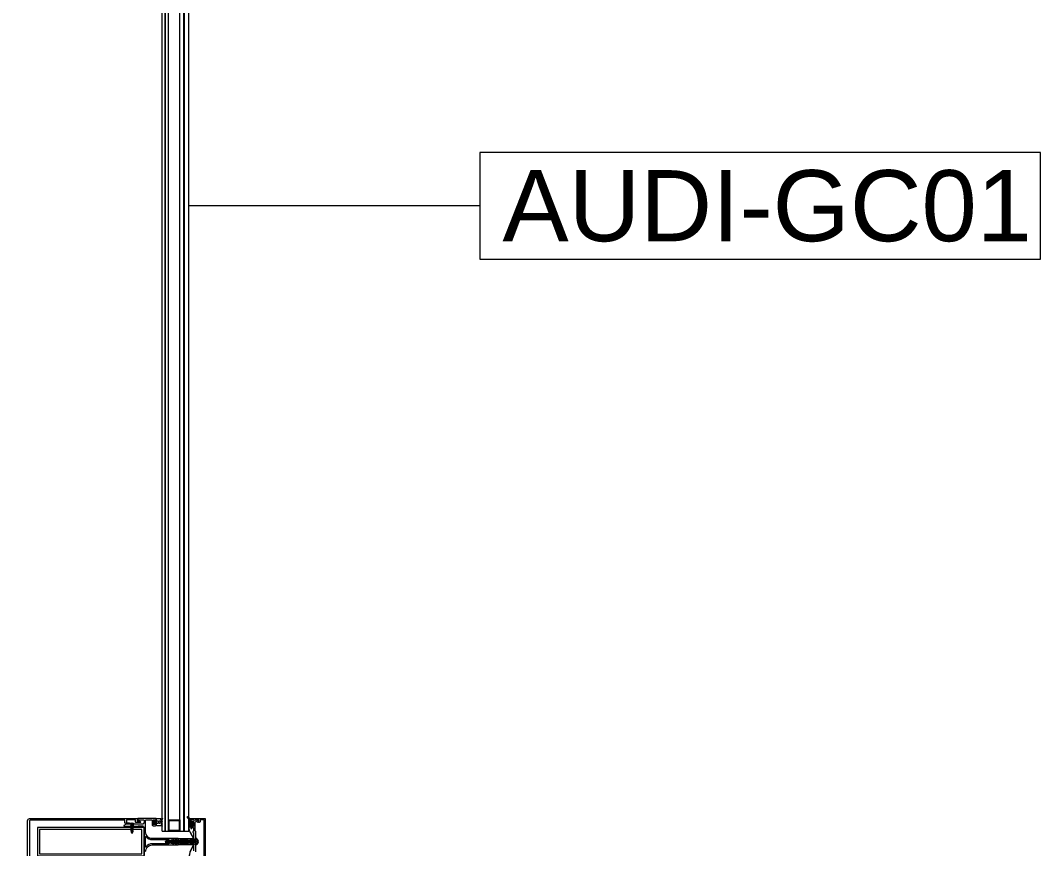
# Model space of a CAD drawing. Extents: x -1439 to 23780, y -1362 to 4476.
# Drawn here: x 16651.5 to 16795.1, y 1549 to 1665.5 of the extents above; entities that cross this region are included whole.
import ezdxf
from ezdxf.enums import TextEntityAlignment as Align

# ---------------------------------------------------------------- set-up
doc = ezdxf.new("R2010")
doc.units = 0
doc.header["$MEASUREMENT"] = 0
doc.linetypes.add('Audi$0$DOT2', pattern=[0.125, 0, -0.125])
doc.linetypes.add('Audi$0$HIDDEN', pattern=[0.375, 0.25, -0.125])
doc.layers.get('0').update_dxf_attribs({"color": 9, "lineweight": 9})
for name, color, linetype, lineweight in [('Audi$0$10', 8, 'Continuous', 9), ('Audi$0$15', 8, 'Continuous', 9), ('Audi$0$20', 8, 'Audi$0$DOT2', 9), ('Audi$0$22', 8, 'Continuous', 9), ('Audi$0$35', 8, 'Continuous', 9)]:
    doc.layers.add(name, color=color, linetype=linetype, lineweight=lineweight)
doc.styles.add('Audi$0$Arial', font='arial.ttf', dxfattribs={"height": 2.5})

# ---------------------------------------------------------------- blocks, each defined once
blk = doc.blocks.new('Audi$0$0_wallno')
blk.add_lwpolyline([(-7.84, 1.5), (7.942, 1.5), (7.942, -1.5), (-7.84, -1.5)], close=True)
blk.add_lwpolyline([(7.942, 0), (16.132, 0)])
at = {"style": 'Audi$0$Arial'}
blk.add_attdef('GENISLIK', text='', height=2, dxfattribs=at).set_placement((8.442, 0), align=Align.BOTTOM_LEFT)
blk.add_attdef('DUVARNO', text='', height=2, dxfattribs=at).set_placement((0, 0), align=Align.MIDDLE_CENTER)
blk.add_attdef('YUKSEKLIK', text='', height=2, dxfattribs=at).set_placement((8.442, -0.5), align=Align.TOP_LEFT)
blk = doc.blocks.new('Audi$0$KAPI KODLARI 2. KAT')
at = {"layer": 'Audi$0$22'}
ref = blk.add_blockref('Audi$0$0_wallno', (16755.86, 1639.47), dxfattribs=dict(at, xscale=-5, yscale=5, zscale=5))
ref.add_attrib('DUVARNO', 'AUDI-GC01', dxfattribs={"layer": '0', "height": 10, "style": 'Audi$0$Arial'}).set_placement((16756.59, 1639.47), align=Align.MIDDLE_CENTER)
blk = doc.blocks.new('Audi$0$vid u')
at = {"color": 252, "lineweight": -3, "ltscale": 0.5}
for p, q in [((-18169, 6489), (-18169.6, 6487)), ((-18169, 6489), (-18168.5, 6486.6)), ((-18171.1, 6484.2), (-18170.1, 6484.5)), ((-18167.9, 6482.9), (-18171.1, 6484.2)), ((-18166.9, 6483.2), (-18171.1, 6484.2)), ((-18171.1, 6481.6), (-18170.1, 6482)), ((-18167.9, 6480.3), (-18171.1, 6481.6)), ((-18166.9, 6480.7), (-18171.1, 6481.6)), ((-18171.1, 6479.1), (-18170.1, 6479.4)), ((-18167.9, 6477.8), (-18171.1, 6479.1)), ((-18166.9, 6478.1), (-18171.1, 6479.1)), ((-18171.1, 6476.5), (-18170.1, 6476.9)), ((-18167.9, 6475.2), (-18171.1, 6476.5)), ((-18166.9, 6475.6), (-18171.1, 6476.5)), ((-18170.6, 6486.7), (-18169.6, 6487)), ((-18167.2, 6486), (-18170.6, 6486.7)), ((-18168.2, 6485.6), (-18170.6, 6486.7)), ((-18169.9, 6486.4), (-18170.1, 6485.9)), ((-18170.1, 6484.5), (-18170.1, 6485.8)), ((-18170.1, 6484.5), (-18166.9, 6483.2)), ((-18170.1, 6484.5), (-18166.9, 6483.2)), ((-18170.1, 6482), (-18170.1, 6483.8)), ((-18170.1, 6482), (-18166.9, 6480.7)), ((-18170.1, 6482), (-18166.9, 6480.7)), ((-18170.1, 6479.4), (-18170.1, 6481.2)), ((-18170.1, 6479.4), (-18166.9, 6478.1)), ((-18170.1, 6479.4), (-18166.9, 6478.1)), ((-18170.1, 6476.9), (-18170.1, 6478.7)), ((-18170.1, 6476.9), (-18166.9, 6475.6)), ((-18170.1, 6476.9), (-18166.9, 6475.6)), ((-18170.1, 6474.3), (-18170.1, 6476.1)), ((-18169.6, 6487), (-18167.2, 6486)), ((-18167.2, 6486), (-18168.2, 6485.6)), ((-18168.2, 6485.6), (-18167.9, 6485)), ((-18167.9, 6483.6), (-18167.9, 6484.9)), ((-18166.9, 6483.2), (-18167.9, 6482.9)), ((-18167.9, 6481.1), (-18167.9, 6482.9)), ((-18166.9, 6480.7), (-18167.9, 6480.3)), ((-18167.9, 6478.5), (-18167.9, 6480.3)), ((-18166.9, 6478.1), (-18167.9, 6477.8)), ((-18167.9, 6476), (-18167.9, 6477.8)), ((-18166.9, 6475.6), (-18167.9, 6475.2)), ((-18167.9, 6473.4), (-18167.9, 6475.2)), ((-18171.1, 6473.9), (-18170.1, 6474.3)), ((-18167.9, 6472.7), (-18171.1, 6473.9)), ((-18166.9, 6473), (-18171.1, 6473.9)), ((-18171.1, 6471.5), (-18170.1, 6471.9)), ((-18167.9, 6470.2), (-18171.1, 6471.5)), ((-18166.9, 6470.6), (-18171.1, 6471.5)), ((-18171.1, 6469.2), (-18170.1, 6469.6)), ((-18167.9, 6467.9), (-18171.1, 6469.2)), ((-18166.9, 6468.3), (-18171.1, 6469.2)), ((-18171.1, 6467), (-18170.1, 6467.3)), ((-18167.9, 6465.7), (-18171.1, 6467)), ((-18166.9, 6466.1), (-18171.1, 6467)), ((-18171.1, 6464.7), (-18170.1, 6465.1)), ((-18167.9, 6463.4), (-18171.1, 6464.7)), ((-18166.9, 6463.8), (-18171.1, 6464.7)), ((-18171.1, 6462.4), (-18170.1, 6462.8)), ((-18167.9, 6461.1), (-18171.1, 6462.4)), ((-18166.9, 6461.5), (-18171.1, 6462.4)), ((-18171.1, 6460.1), (-18170.1, 6460.5)), ((-18170.1, 6474.3), (-18166.9, 6473)), ((-18170.1, 6474.3), (-18166.9, 6473)), ((-18170.1, 6471.9), (-18170.1, 6473.5)), ((-18170.1, 6471.9), (-18166.9, 6470.6)), ((-18170.1, 6471.9), (-18166.9, 6470.6)), ((-18170.1, 6469.6), (-18170.1, 6471.1)), ((-18170.1, 6469.6), (-18166.9, 6468.3)), ((-18170.1, 6469.6), (-18166.9, 6468.3)), ((-18170.1, 6467.3), (-18170.1, 6468.9)), ((-18170.1, 6467.3), (-18166.9, 6466.1)), ((-18170.1, 6467.3), (-18166.9, 6466.1)), ((-18170.1, 6465.1), (-18170.1, 6466.6)), ((-18170.1, 6465.1), (-18166.9, 6463.8)), ((-18170.1, 6465.1), (-18166.9, 6463.8)), ((-18170.1, 6462.8), (-18170.1, 6464.4)), ((-18170.1, 6462.8), (-18166.9, 6461.5)), ((-18170.1, 6462.8), (-18166.9, 6461.5)), ((-18170.1, 6460.5), (-18170.1, 6462)), ((-18170.1, 6460.5), (-18166.9, 6459.2)), ((-18170.1, 6460.5), (-18166.9, 6459.2)), ((-18166.9, 6473), (-18167.9, 6472.7)), ((-18167.9, 6471), (-18167.9, 6472.7)), ((-18166.9, 6470.6), (-18167.9, 6470.2)), ((-18167.9, 6468.7), (-18167.9, 6470.2)), ((-18166.9, 6468.3), (-18167.9, 6467.9)), ((-18167.9, 6466.5), (-18167.9, 6467.9)), ((-18166.9, 6466.1), (-18167.9, 6465.7)), ((-18167.9, 6464.2), (-18167.9, 6465.7)), ((-18166.9, 6463.8), (-18167.9, 6463.4)), ((-18167.9, 6461.9), (-18167.9, 6463.4)), ((-18166.9, 6461.5), (-18167.9, 6461.1)), ((-18167.9, 6459.6), (-18167.9, 6461.1)), ((-18164.9, 6445.9), (-18173.1, 6445.9)), ((-18173.1, 6444.2), (-18173.1, 6445.9)), ((-18167.9, 6458.8), (-18171.1, 6460.1)), ((-18166.9, 6459.2), (-18171.1, 6460.1)), ((-18171.1, 6457.8), (-18170.1, 6458.2)), ((-18167.9, 6456.5), (-18171.1, 6457.8)), ((-18166.9, 6456.9), (-18171.1, 6457.8)), ((-18171.1, 6455.5), (-18170.1, 6455.9)), ((-18167.9, 6454.2), (-18171.1, 6455.5)), ((-18166.9, 6454.6), (-18171.1, 6455.5)), ((-18171.1, 6453.2), (-18170.1, 6453.6)), ((-18166.9, 6452.3), (-18171.1, 6453.2)), ((-18167.9, 6451.9), (-18171.1, 6453.2)), ((-18170.1, 6451.3), (-18171.1, 6450.9)), ((-18167.9, 6449.6), (-18171.1, 6450.9)), ((-18171.1, 6450.9), (-18166.9, 6450)), ((-18171.1, 6448.6), (-18170.1, 6449)), ((-18167.9, 6447.3), (-18171.1, 6448.6)), ((-18166.9, 6447.7), (-18171.1, 6448.6)), ((-18170.1, 6458.2), (-18170.1, 6459.7)), ((-18170.1, 6458.2), (-18166.9, 6456.9)), ((-18170.1, 6455.9), (-18170.1, 6457.4)), ((-18170.1, 6455.9), (-18166.9, 6454.6)), ((-18170.1, 6453.6), (-18170.1, 6455.1)), ((-18170.1, 6453.6), (-18166.9, 6452.3)), ((-18170.1, 6453.6), (-18166.9, 6452.3)), ((-18170.1, 6451.3), (-18170.1, 6452.8)), ((-18166.9, 6450), (-18170.1, 6451.3)), ((-18170.1, 6449), (-18170.1, 6450.5)), ((-18170.1, 6449), (-18166.9, 6447.7)), ((-18170.1, 6445.9), (-18170.1, 6448.2)), ((-18166.9, 6459.2), (-18167.9, 6458.8)), ((-18167.9, 6457.3), (-18167.9, 6458.8)), ((-18166.9, 6456.9), (-18167.9, 6456.5)), ((-18167.9, 6455), (-18167.9, 6456.5)), ((-18166.9, 6454.6), (-18167.9, 6454.2)), ((-18167.9, 6452.7), (-18167.9, 6454.2)), ((-18166.9, 6452.3), (-18167.9, 6451.9)), ((-18167.9, 6450.4), (-18167.9, 6451.9)), ((-18166.9, 6450), (-18167.9, 6449.6)), ((-18167.9, 6448.1), (-18167.9, 6449.6)), ((-18166.9, 6447.7), (-18167.9, 6447.3)), ((-18167.9, 6445.9), (-18167.9, 6447.3)), ((-18164.9, 6444.2), (-18164.9, 6445.9))]:
    blk.add_line(p, q, dxfattribs=at)
blk.add_lwpolyline([(-18169.6, 6442.8), (-18169.1, 6443.2), (-18168.9, 6443.2), (-18168.4, 6442.8)], dxfattribs=at)
for centre, radius, start, end in [((-18169.9, 6485.8), 0.2, 155.3251, 180), ((-18168.1, 6484.9), 0.2, 0, 19.1116), ((-18168.6, 6450.7), 7.89, 234.7573, 262.4905), ((-18169.5, 6450.7), 7.89, 277.5095, 305.2427)]:
    blk.add_arc(centre, radius, start, end, dxfattribs=at)
blk = doc.blocks.new('*U546')
at = {"layer": 'Audi$0$10'}
h = blk.add_hatch(dxfattribs=at)
h.set_pattern_fill('LINE', color=256, scale=0.666667, angle=585, style=0)
h.set_pattern_definition([(135, (54.08257, -143.59187), (0.058925565, 0.058925565), [])])
edge = h.paths.add_edge_path()
edge.add_arc((-3.72, -23.02), 0.625, 382.6612, 422.8, ccw=False)
edge.add_arc((-3, -22.7), 0.162, 207.04, 269.8973)
edge.add_line((-3, -22.86), (-2.92, -22.86))
edge.add_line((-2.92, -22.86), (-2.91, -22.86))
edge.add_line((-2.91, -22.86), (-2.9, -22.86))
edge.add_line((-2.9, -22.86), (-2.89, -22.86))
edge.add_line((-2.89, -22.86), (-2.89, -22.86))
edge.add_line((-2.89, -22.86), (-2.88, -22.85))
edge.add_line((-2.88, -22.85), (-2.87, -22.85))
edge.add_line((-2.87, -22.85), (-2.87, -22.84))
edge.add_line((-2.87, -22.84), (-2.86, -22.84))
edge.add_line((-2.86, -22.84), (-2.86, -22.83))
edge.add_line((-2.86, -22.83), (-2.86, -22.81))
edge.add_line((-2.86, -22.81), (-2.86, -22.74))
edge.add_line((-2.86, -22.74), (-2.86, -22.73))
edge.add_line((-2.86, -22.73), (-2.86, -22.73))
edge.add_line((-2.86, -22.73), (-2.86, -22.73))
edge.add_line((-2.86, -22.73), (-2.86, -22.73))
edge.add_line((-2.86, -22.73), (-2.85, -22.72))
edge.add_line((-2.85, -22.72), (-2.85, -22.72))
edge.add_line((-2.85, -22.72), (-2.85, -22.72))
edge.add_line((-2.85, -22.72), (-2.84, -22.72))
edge.add_line((-2.84, -22.72), (-2.84, -22.72))
edge.add_line((-2.84, -22.72), (-2.76, -22.72))
edge.add_line((-2.76, -22.72), (-2.76, -22.72))
edge.add_line((-2.76, -22.72), (-2.75, -22.72))
edge.add_line((-2.75, -22.72), (-2.75, -22.72))
edge.add_line((-2.75, -22.72), (-2.75, -22.72))
edge.add_line((-2.75, -22.72), (-2.74, -22.72))
edge.add_line((-2.74, -22.72), (-2.74, -22.73))
edge.add_line((-2.74, -22.73), (-2.74, -22.73))
edge.add_line((-2.74, -22.73), (-2.74, -22.73))
edge.add_line((-2.74, -22.73), (-2.74, -22.74))
edge.add_line((-2.74, -22.74), (-2.74, -22.81))
edge.add_line((-2.74, -22.81), (-2.74, -22.82))
edge.add_line((-2.74, -22.82), (-2.74, -22.83))
edge.add_line((-2.74, -22.83), (-2.73, -22.84))
edge.add_line((-2.73, -22.84), (-2.73, -22.84))
edge.add_line((-2.73, -22.84), (-2.72, -22.85))
edge.add_line((-2.72, -22.85), (-2.72, -22.85))
edge.add_line((-2.72, -22.85), (-2.71, -22.86))
edge.add_line((-2.71, -22.86), (-2.7, -22.86))
edge.add_line((-2.7, -22.86), (-2.69, -22.86))
edge.add_line((-2.69, -22.86), (-2.68, -22.86))
edge.add_line((-2.68, -22.86), (-2.67, -22.86))
edge.add_line((-2.67, -22.86), (-2.67, -22.86))
edge.add_line((-2.67, -22.86), (-2.66, -22.85))
edge.add_line((-2.66, -22.85), (-2.65, -22.85))
edge.add_line((-2.65, -22.85), (-2.65, -22.84))
edge.add_line((-2.65, -22.84), (-2.64, -22.84))
edge.add_line((-2.64, -22.84), (-2.64, -22.83))
edge.add_line((-2.64, -22.83), (-2.64, -22.81))
edge.add_line((-2.64, -22.81), (-2.64, -22.74))
edge.add_line((-2.64, -22.74), (-2.64, -22.73))
edge.add_line((-2.64, -22.73), (-2.64, -22.73))
edge.add_line((-2.64, -22.73), (-2.64, -22.73))
edge.add_line((-2.64, -22.73), (-2.64, -22.73))
edge.add_line((-2.64, -22.73), (-2.63, -22.72))
edge.add_line((-2.63, -22.72), (-2.63, -22.72))
edge.add_line((-2.63, -22.72), (-2.63, -22.72))
edge.add_line((-2.63, -22.72), (-2.62, -22.72))
edge.add_line((-2.62, -22.72), (-2.62, -22.72))
edge.add_line((-2.62, -22.72), (-2.54, -22.72))
edge.add_line((-2.54, -22.72), (-2.54, -22.72))
edge.add_line((-2.54, -22.72), (-2.53, -22.72))
edge.add_line((-2.53, -22.72), (-2.53, -22.72))
edge.add_line((-2.53, -22.72), (-2.53, -22.72))
edge.add_line((-2.53, -22.72), (-2.52, -22.72))
edge.add_line((-2.52, -22.72), (-2.52, -22.73))
edge.add_line((-2.52, -22.73), (-2.52, -22.73))
edge.add_line((-2.52, -22.73), (-2.52, -22.73))
edge.add_line((-2.52, -22.73), (-2.52, -22.74))
edge.add_line((-2.52, -22.74), (-2.52, -22.81))
edge.add_line((-2.52, -22.81), (-2.52, -22.82))
edge.add_line((-2.52, -22.82), (-2.52, -22.83))
edge.add_line((-2.52, -22.83), (-2.51, -22.84))
edge.add_line((-2.51, -22.84), (-2.51, -22.84))
edge.add_line((-2.51, -22.84), (-2.5, -22.85))
edge.add_line((-2.5, -22.85), (-2.5, -22.85))
edge.add_line((-2.5, -22.85), (-2.49, -22.86))
edge.add_line((-2.49, -22.86), (-2.48, -22.86))
edge.add_line((-2.48, -22.86), (-2.47, -22.86))
edge.add_line((-2.47, -22.86), (-2.46, -22.86))
edge.add_line((-2.46, -22.86), (-2.45, -22.86))
edge.add_line((-2.45, -22.86), (-2.45, -22.86))
edge.add_line((-2.45, -22.86), (-2.44, -22.85))
edge.add_line((-2.44, -22.85), (-2.43, -22.85))
edge.add_line((-2.43, -22.85), (-2.43, -22.84))
edge.add_line((-2.43, -22.84), (-2.42, -22.84))
edge.add_line((-2.42, -22.84), (-2.42, -22.83))
edge.add_line((-2.42, -22.83), (-2.42, -22.81))
edge.add_line((-2.42, -22.81), (-2.42, -22.74))
edge.add_line((-2.42, -22.74), (-2.42, -22.73))
edge.add_line((-2.42, -22.73), (-2.42, -22.73))
edge.add_line((-2.42, -22.73), (-2.42, -22.73))
edge.add_line((-2.42, -22.73), (-2.42, -22.73))
edge.add_line((-2.42, -22.73), (-2.41, -22.72))
edge.add_line((-2.41, -22.72), (-2.41, -22.72))
edge.add_line((-2.41, -22.72), (-2.41, -22.72))
edge.add_line((-2.41, -22.72), (-2.4, -22.72))
edge.add_line((-2.4, -22.72), (-2.4, -22.72))
edge.add_line((-2.4, -22.72), (-2.32, -22.72))
edge.add_line((-2.32, -22.72), (-2.32, -22.72))
edge.add_line((-2.32, -22.72), (-2.31, -22.72))
edge.add_line((-2.31, -22.72), (-2.31, -22.72))
edge.add_line((-2.31, -22.72), (-2.31, -22.72))
edge.add_line((-2.31, -22.72), (-2.3, -22.72))
edge.add_line((-2.3, -22.72), (-2.3, -22.73))
edge.add_line((-2.3, -22.73), (-2.3, -22.73))
edge.add_line((-2.3, -22.73), (-2.3, -22.73))
edge.add_line((-2.3, -22.73), (-2.3, -22.74))
edge.add_line((-2.3, -22.74), (-2.3, -22.81))
edge.add_line((-2.3, -22.81), (-2.3, -22.82))
edge.add_line((-2.3, -22.82), (-2.3, -22.83))
edge.add_line((-2.3, -22.83), (-2.29, -22.84))
edge.add_line((-2.29, -22.84), (-2.29, -22.84))
edge.add_line((-2.29, -22.84), (-2.28, -22.85))
edge.add_line((-2.28, -22.85), (-2.28, -22.85))
edge.add_line((-2.28, -22.85), (-2.27, -22.86))
edge.add_line((-2.27, -22.86), (-2.26, -22.86))
edge.add_line((-2.26, -22.86), (-2.25, -22.86))
edge.add_line((-2.25, -22.86), (-2.24, -22.86))
edge.add_line((-2.24, -22.86), (-2.23, -22.86))
edge.add_line((-2.23, -22.86), (-2.23, -22.86))
edge.add_line((-2.23, -22.86), (-2.22, -22.85))
edge.add_line((-2.22, -22.85), (-2.21, -22.85))
edge.add_line((-2.21, -22.85), (-2.21, -22.84))
edge.add_line((-2.21, -22.84), (-2.2, -22.84))
edge.add_line((-2.2, -22.84), (-2.2, -22.83))
edge.add_line((-2.2, -22.83), (-2.2, -22.81))
edge.add_line((-2.2, -22.81), (-2.2, -22.74))
edge.add_line((-2.2, -22.74), (-2.2, -22.73))
edge.add_line((-2.2, -22.73), (-2.2, -22.73))
edge.add_line((-2.2, -22.73), (-2.2, -22.73))
edge.add_line((-2.2, -22.73), (-2.2, -22.73))
edge.add_line((-2.2, -22.73), (-2.19, -22.72))
edge.add_line((-2.19, -22.72), (-2.19, -22.72))
edge.add_line((-2.19, -22.72), (-2.19, -22.72))
edge.add_line((-2.19, -22.72), (-2.18, -22.72))
edge.add_line((-2.18, -22.72), (-2.18, -22.72))
edge.add_line((-2.18, -22.72), (-2.1, -22.72))
edge.add_line((-2.1, -22.72), (-2.1, -22.72))
edge.add_line((-2.1, -22.72), (-2.09, -22.72))
edge.add_line((-2.09, -22.72), (-2.09, -22.72))
edge.add_line((-2.09, -22.72), (-2.09, -22.72))
edge.add_line((-2.09, -22.72), (-2.08, -22.72))
edge.add_line((-2.08, -22.72), (-2.08, -22.73))
edge.add_line((-2.08, -22.73), (-2.08, -22.73))
edge.add_line((-2.08, -22.73), (-2.08, -22.73))
edge.add_line((-2.08, -22.73), (-2.08, -22.74))
edge.add_line((-2.08, -22.74), (-2.08, -22.99))
edge.add_arc((-2.11, -22.99), 0.03, 270, 360, ccw=False)
edge.add_line((-2.11, -23.02), (-2.29, -23.02))
edge.add_line((-2.29, -23.02), (-2.29, -23.19))
edge.add_line((-2.29, -23.19), (-2.22, -23.21))
edge.add_arc((-2.23, -23.26), 0.05, 327.9606, 435.4015, ccw=False)
edge.add_arc((-2.27, -23.23), 0.1, 296.3878, 327.9606, ccw=False)
edge.add_arc((-2.52, -22.73), 0.663, 243.6122, 296.3878, ccw=False)
edge.add_arc((-2.77, -23.23), 0.1, 212.0394, 243.6122, ccw=False)
edge.add_arc((-2.82, -23.26), 0.05, 104.5985, 212.0394, ccw=False)
edge.add_line((-2.83, -23.21), (-2.75, -23.19))
edge.add_line((-2.75, -23.19), (-2.75, -23.02))
edge.add_line((-2.75, -23.02), (-3.17, -23.02))
edge.add_arc((-3.17, -22.97), 0.05, 193.1598, 270, ccw=False)
edge.add_arc((-3.97, -23.12), 0.763, 370.8798, 411.3382)
edge.add_arc((-3.45, -22.51), 0.0486, 74.5683, 206.9707, ccw=False)
edge = h.paths.add_edge_path(flags=16)
edge.add_arc((-2.62, -23.22), 0.03, 180, 259.176, ccw=False)
edge.add_line((-2.65, -23.22), (-2.65, -23.05))
edge.add_arc((-2.62, -23.05), 0.03, 90, 180, ccw=False)
edge.add_line((-2.62, -23.02), (-2.42, -23.02))
edge.add_arc((-2.42, -23.05), 0.03, 360, 450, ccw=False)
edge.add_line((-2.39, -23.05), (-2.39, -23.22))
edge.add_arc((-2.42, -23.22), 0.03, 280.824, 360, ccw=False)
edge.add_arc((-2.52, -22.69), 0.562, 259.176, 280.824, ccw=False)
for p, q in [((-2.56, -14.43), (-2.45, -14.43)), ((-2.56, -14.98), (-2.45, -14.98)), ((-2.45, -14.98), (-2.45, -14.43)), ((-2.4, -14.85), (-2.45, -14.56)), ((-2.44, -14.56), (-2.45, -14.56)), ((-2.45, -14.69), (-2.42, -14.82)), ((-2.42, -14.82), (-2.45, -14.82)), ((-2.44, -14.56), (-2.39, -14.85)), ((-2.42, -14.59), (-2.44, -14.56)), ((-2.37, -14.59), (-2.42, -14.59)), ((-2.37, -14.82), (-2.42, -14.59)), ((-2.42, -14.82), (-2.4, -14.85)), ((-2.42, -14.82), (-2.4, -14.85)), ((-2.4, -14.85), (-2.39, -14.85)), ((-2.39, -14.85), (-2.37, -14.82)), ((-2.35, -14.56), (-2.37, -14.59)), ((-2.37, -14.59), (-2.33, -14.82)), ((-2.33, -14.82), (-2.37, -14.82)), ((-2.33, -14.59), (-2.35, -14.56)), ((-2.35, -14.56), (-2.35, -14.56)), ((-2.31, -14.85), (-2.35, -14.56)), ((-2.35, -14.56), (-2.3, -14.85)), ((-2.28, -14.59), (-2.33, -14.59)), ((-2.28, -14.82), (-2.33, -14.59)), ((-2.33, -14.82), (-2.31, -14.85)), ((-2.33, -14.82), (-2.31, -14.85)), ((-2.31, -14.85), (-2.3, -14.85)), ((-2.3, -14.85), (-2.28, -14.82)), ((-2.26, -14.56), (-2.28, -14.59)), ((-2.28, -14.59), (-2.23, -14.82)), ((-2.28, -14.82), (-2.23, -14.82)), ((-2.25, -14.56), (-2.26, -14.56)), ((-2.21, -14.85), (-2.26, -14.56)), ((-2.23, -14.59), (-2.25, -14.56)), ((-2.25, -14.56), (-2.2, -14.85)), ((-2.18, -14.82), (-2.23, -14.59)), ((-2.18, -14.59), (-2.23, -14.59)), ((-2.23, -14.82), (-2.21, -14.85)), ((-2.23, -14.82), (-2.21, -14.85)), ((-2.04, -14.82), (-2.23, -14.82)), ((-2.21, -14.85), (-2.2, -14.85)), ((-2.2, -14.85), (-2.18, -14.82)), ((-2.16, -14.56), (-2.18, -14.59)), ((-2.18, -14.59), (-1.99, -14.59)), ((-2.18, -14.59), (-2.13, -14.82)), ((-2.18, -14.82), (-2.13, -14.82)), ((-2.18, -14.82), (-2.13, -14.82)), ((-2.15, -14.56), (-2.16, -14.56)), ((-2.11, -14.85), (-2.16, -14.56)), ((-2.13, -14.59), (-2.15, -14.56)), ((-2.15, -14.56), (-2.11, -14.85)), ((-2.09, -14.82), (-2.13, -14.59)), ((-2.09, -14.59), (-2.13, -14.59)), ((-2.13, -14.82), (-2.11, -14.85)), ((-2.13, -14.82), (-2.11, -14.85)), ((-2.11, -14.85), (-2.09, -14.82)), ((-2.11, -14.85), (-2.11, -14.85)), ((-2.07, -14.56), (-2.09, -14.59)), ((-2.09, -14.59), (-2.04, -14.82)), ((-2.09, -14.82), (-2.04, -14.82)), ((-2.09, -14.82), (-2.04, -14.82)), ((-2.06, -14.56), (-2.07, -14.56)), ((-2.02, -14.85), (-2.07, -14.56)), ((-2.04, -14.59), (-2.06, -14.56)), ((-2.06, -14.56), (-2.01, -14.85)), ((-1.99, -14.82), (-2.04, -14.59)), ((-2.04, -14.82), (-2.02, -14.85)), ((-2.04, -14.82), (-2.02, -14.85)), ((-2.02, -14.85), (-2.01, -14.85)), ((-2.01, -14.85), (-1.99, -14.82)), ((-1.97, -14.56), (-1.99, -14.59)), ((-1.99, -14.59), (-1.94, -14.82)), ((-1.99, -14.82), (-1.94, -14.82)), ((-1.99, -14.82), (-1.94, -14.82)), ((-1.97, -14.56), (-1.96, -14.56)), ((-1.92, -14.85), (-1.97, -14.56)), ((-1.94, -14.59), (-1.96, -14.56)), ((-1.96, -14.56), (-1.91, -14.85)), ((-1.89, -14.59), (-1.94, -14.59)), ((-1.89, -14.82), (-1.94, -14.59)), ((-1.94, -14.82), (-1.92, -14.85)), ((-1.94, -14.82), (-1.92, -14.85)), ((-1.92, -14.85), (-1.91, -14.85)), ((-1.91, -14.85), (-1.89, -14.82)), ((-1.87, -14.56), (-1.89, -14.59)), ((-1.89, -14.59), (-1.84, -14.82)), ((-1.89, -14.82), (-1.84, -14.82)), ((-1.82, -14.85), (-1.87, -14.56)), ((-1.86, -14.56), (-1.87, -14.56)), ((-1.86, -14.56), (-1.82, -14.85)), ((-1.84, -14.59), (-1.86, -14.56)), ((-1.8, -14.82), (-1.84, -14.59)), ((-1.8, -14.59), (-1.84, -14.59)), ((-1.84, -14.82), (-1.82, -14.85)), ((-1.84, -14.82), (-1.82, -14.85)), ((-1.82, -14.85), (-1.8, -14.82)), ((-1.82, -14.85), (-1.82, -14.85)), ((-1.78, -14.56), (-1.8, -14.59)), ((-1.8, -14.59), (-1.75, -14.82)), ((-1.75, -14.82), (-1.8, -14.82)), ((-1.78, -14.56), (-1.77, -14.56)), ((-1.73, -14.85), (-1.78, -14.56)), ((-1.75, -14.59), (-1.77, -14.56)), ((-1.77, -14.56), (-1.72, -14.85)), ((-1.75, -14.59), (-1.7, -14.59)), ((-1.7, -14.82), (-1.75, -14.59)), ((-1.75, -14.82), (-1.73, -14.85)), ((-1.75, -14.82), (-1.73, -14.85)), ((-1.73, -14.85), (-1.72, -14.85)), ((-1.72, -14.85), (-1.7, -14.82)), ((-1.68, -14.56), (-1.7, -14.59)), ((-1.7, -14.59), (-1.65, -14.82)), ((-1.7, -14.82), (-1.65, -14.82)), ((-1.63, -14.85), (-1.68, -14.56)), ((-1.68, -14.56), (-1.67, -14.56)), ((-1.67, -14.56), (-1.62, -14.85)), ((-1.65, -14.59), (-1.67, -14.56)), ((-1.6, -14.82), (-1.65, -14.59)), ((-1.6, -14.59), (-1.65, -14.59)), ((-1.65, -14.82), (-1.63, -14.85)), ((-1.65, -14.82), (-1.63, -14.85)), ((-1.63, -14.85), (-1.62, -14.85)), ((-1.62, -14.85), (-1.6, -14.82)), ((-1.58, -14.56), (-1.6, -14.59)), ((-1.6, -14.59), (-1.55, -14.82)), ((-1.6, -14.82), (-1.55, -14.82)), ((-1.53, -14.85), (-1.58, -14.56)), ((-1.58, -14.56), (-1.57, -14.56)), ((-1.57, -14.56), (-1.53, -14.85)), ((-1.55, -14.59), (-1.57, -14.56)), ((-1.51, -14.82), (-1.55, -14.59)), ((-1.51, -14.59), (-1.55, -14.59)), ((-1.55, -14.82), (-1.53, -14.85)), ((-1.55, -14.82), (-1.53, -14.85)), ((-1.53, -14.85), (-1.51, -14.82)), ((-1.53, -14.85), (-1.53, -14.85)), ((-1.49, -14.56), (-1.51, -14.59)), ((-1.51, -14.82), (-1.46, -14.82)), ((-1.44, -14.85), (-1.49, -14.56)), ((-1.48, -14.56), (-1.49, -14.56)), ((-1.48, -14.56), (-1.43, -14.85)), ((-1.46, -14.59), (-1.48, -14.56)), ((-1.41, -14.82), (-1.46, -14.59)), ((-1.44, -14.59), (-1.46, -14.59)), ((-1.46, -14.82), (-1.44, -14.85)), ((-1.4, -14.61), (-1.44, -14.59)), ((-1.44, -14.85), (-1.43, -14.85)), ((-1.43, -14.85), (-1.41, -14.82)), ((-1.41, -14.81), (-1.18, -14.72)), ((-1.41, -14.82), (-1.41, -14.81)), ((-1.39, -14.59), (-1.4, -14.61)), ((-1.4, -14.61), (-1.31, -14.77)), ((-1.37, -14.66), (-1.39, -14.59)), ((-1.38, -14.59), (-1.39, -14.59)), ((-1.36, -14.62), (-1.38, -14.59)), ((-1.38, -14.59), (-1.36, -14.68)), ((-1.36, -14.68), (-1.37, -14.66)), ((-1.31, -14.77), (-1.36, -14.62)), ((-1.18, -14.7), (-1.36, -14.62)), ((-1.17, -14.71), (-1.18, -14.7)), ((-1.18, -14.72), (-1.17, -14.71)), ((-1.47, -18.95), (-1.47, -22.7)), ((-0.45, -21.26), (-0.45, -23.35)), ((-0.33, -21.21), (-0.4, -21.21)), ((-0.28, -20.92), (-0.28, -20.97)), ((-0.28, -20.97), (-0.23, -20.97)), ((-0.25, -21.46), (-0.25, -22.59)), ((-0.23, -20.97), (-0.23, -21.11)), ((0.2, -21.41), (-0.2, -21.41)), ((-0.13, -20.82), (-0.18, -20.82)), ((-0.08, -21.21), (-0.08, -20.87)), ((0.08, -21.21), (-0.08, -21.21)), ((0.08, -20.87), (0.08, -21.21)), ((0.18, -20.82), (0.13, -20.82)), ((0.23, -21.11), (0.23, -20.97)), ((0.23, -20.97), (0.28, -20.97)), ((0.25, -22.59), (0.25, -21.46)), ((0.28, -20.97), (0.28, -20.92)), ((0.4, -21.21), (0.33, -21.21)), ((0.45, -23.35), (0.45, -21.26)), ((-0.31, -23), (-0.26, -22.96)), ((-0.25, -22.92), (-0.25, -22.87)), ((-0.22, -22.84), (0.22, -22.84)), ((-0.2, -22.64), (0.2, -22.64)), ((0.25, -22.87), (0.25, -22.92)), ((0.26, -22.96), (0.31, -23)), ((-0.4, -23.4), (-0.37, -23.4)), ((-0.34, -23.39), (-0.26, -23.32)), ((-0.31, -23.17), (-0.31, -23)), ((-0.25, -23.2), (-0.28, -23.2)), ((-0.25, -23.28), (-0.25, -23.2)), ((0.28, -23.2), (0.25, -23.2)), ((0.25, -23.2), (0.25, -23.28)), ((0.25, -23.22), (0.27, -23.2)), ((0.26, -23.32), (0.34, -23.39)), ((0.31, -23), (0.31, -23.17)), ((0.37, -23.4), (0.4, -23.4))]:
    blk.add_line(p, q, dxfattribs=at)
for points in [[(2.95, 0), (-2.95, 0, 0.414214), (-3.25, -0.3), (-3.25, -15.48, 0.470043), (-3.22, -15.51), (-3.15, -15.51, 0.430327), (-3.05, -15.41), (-2.88, -15.41), (-2.88, -15.69), (-2.95, -15.72, 0.508142), (-2.95, -15.77), (-2.78, -15.92, 0.650971), (-2.7, -15.89), (-2.7, -15.26, 0.414214), (-2.75, -15.21), (-3.1, -15.21), (-3.1, -13.91), (-2.74, -13.91), (-2.67, -14.03), (-2.67, -14.3, 0.414214), (-2.64, -14.33), (-2.6, -14.33, 0.267949), (-2.58, -14.31), (-2.47, -14.13, 0.131652), (-2.47, -14.12), (-2.47, -13.99, 0.131652), (-2.47, -13.97), (-2.62, -13.72, 0.267949), (-2.64, -13.71), (-3.05, -13.71), (-3.05, -0.4, -0.414214), (-2.95, -0.3), (2.95, -0.3)], [(1.4, -16.61, 0.414214), (0.45, -17.56), (0.45, -20.24), (0.42, -20.27), (0.45, -20.3), (0.45, -21.16, -0.414214), (0.4, -21.21), (0.37, -21.21, -0.198912), (0.34, -21.19), (0.26, -21.12, -0.198912), (0.25, -21.08), (0.25, -21.01), (0.28, -21.01, 0.414214), (0.31, -20.98), (0.31, -20.81), (0.26, -20.76, -0.198912), (0.25, -20.72), (0.25, -20.65), (0.28, -20.65, 0.414214), (0.31, -20.62), (0.31, -20.45), (0.26, -20.4, -0.198912), (0.25, -20.36), (0.25, -20.24, 0.414214), (0.22, -20.21), (0, -20.21), (-0.22, -20.21, 0.414214), (-0.25, -20.24), (-0.25, -20.36, -0.198912), (-0.26, -20.4), (-0.31, -20.45), (-0.31, -20.62, 0.414214), (-0.28, -20.65), (-0.25, -20.65), (-0.25, -20.72, -0.198912), (-0.26, -20.76), (-0.31, -20.81), (-0.31, -20.98, 0.414214), (-0.28, -21.01), (-0.25, -21.01), (-0.25, -21.08, -0.198912), (-0.26, -21.12), (-0.34, -21.19, -0.198912), (-0.37, -21.21), (-0.4, -21.21, -0.414214), (-0.45, -21.16), (-0.45, -20.3), (-0.42, -20.27), (-0.45, -20.24), (-0.45, -17.56, 0.414214), (-1.4, -16.61), (-2.97, -16.61, 0.414214), (-3.07, -16.71), (-3.07, -17.43, 0.414214), (-2.97, -17.53), (-2.41, -17.53, -0.414214), (-2.25, -17.69), (-2.25, -18.01, -0.414214), (-2.35, -18.11), (-2.45, -18.11, -0.414214), (-2.55, -18.01), (-2.55, -17.99), (-2.4, -17.99), (-2.4, -17.69), (-2.72, -17.69), (-2.75, -17.66), (-2.78, -17.69), (-3.1, -17.69), (-3.1, -17.99), (-2.95, -17.99), (-2.95, -18.01, -0.414214), (-3.05, -18.11), (-3.22, -18.11, -0.414214), (-3.25, -18.08), (-3.25, -16.61), (-3.25, -15.54, -0.414214), (-3.22, -15.51), (-3, -15.51, -0.414214), (-2.9, -15.61), (-2.9, -15.63, -0.414214), (-2.93, -15.66), (-3.07, -15.66), (-3.07, -16.31, 0.414214), (-2.97, -16.41), (-2.75, -16.41, 0.414214), (-2.45, -16.11), (-2.45, -14.74), (-2.42, -14.71), (-2.45, -14.68), (-2.45, -13.89), (-2.26, -13.55, -0.767327), (-2.2, -13.57), (-2.2, -15.5), (-2.25, -15.61), (-2.25, -15.73), (-2.22, -15.75), (-2.25, -15.76), (-2.25, -15.83, -1), (-2.25, -15.89), (-2.25, -15.97, -1), (-2.25, -16.03), (-2.25, -16.11, 0.414214), (-1.95, -16.41), (0, -16.41), (1.95, -16.41, 0.414214)], [(3.25, -22.7), (3.25, -22.75), (2.45, -22.75, 0.10228), (1.16, -23.02, -0.152313), (0, -23.38, -0.152313), (-1.16, -23.02, 0.159108), (-1.84, -22.75), (-3.02, -22.75), (-3.02, -22.7), (-1.84, -22.7, -0.158967), (-1.13, -22.98, 0.152054), (0, -23.33, 0.152944), (1.13, -22.98, -0.10266), (2.45, -22.7), (3.25, -22.7)], [(1.44, -23.68), (0.83, -23.68), (0.8, -23.65), (0.77, -23.68), (0, -23.68), (-0.77, -23.68), (-0.8, -23.65), (-0.83, -23.68), (-1.44, -23.68, -0.198912), (-1.46, -23.67), (-1.55, -23.58), (-2.71, -23.58), (-2.9, -23.68), (-2.74, -23.96, -1), (-2.87, -24.04), (-3.09, -23.66, -0.414214), (-3.08, -23.62), (-2.98, -23.57), (-3.12, -23.07, -0.493145), (-3.05, -22.98), (-2.85, -22.98, -0.414214), (-2.8, -23.03), (-2.8, -23.1, -0.414214), (-2.83, -23.13), (-2.95, -23.13), (-2.88, -23.38), (-2.15, -23.38), (-2.15, -23.13), (-2.27, -23.13, -0.414214), (-2.3, -23.1), (-2.3, -23.03, -0.414214), (-2.25, -22.98), (-1.9, -22.98, -0.414214), (-1.85, -23.03), (-1.85, -23.1, -0.414214), (-1.88, -23.13), (-2, -23.13), (-2, -23.38), (-1.45, -23.38), (-1.45, -23.31, -0.414214), (-1.42, -23.28), (-1.33, -23.28, -0.414214), (-1.3, -23.31), (-1.3, -23.38), (1.3, -23.38)]]:
    blk.add_lwpolyline(points, format="xyb", dxfattribs=at)
for points in [[(-2, -1.41), (2, -1.41), (2, -16.41), (-2, -16.41)], [(-1.7, -1.71), (1.7, -1.71), (1.7, -16.11), (-1.7, -16.11)], [(-1.47, -21.42), (-1.47, -19.82), (-3.07, -19.82), (-3.07, -21.42)], [(-1.57, -21.32), (-1.57, -19.92), (-2.97, -19.92), (-2.97, -21.32)]]:
    blk.add_lwpolyline(points, close=True, dxfattribs=at)
for points in [[(-2.65, -14.67), (-2.63, -14.7), (-2.63, -14.71), (-2.65, -14.74)], [(-1.51, -14.59), (-1.46, -14.82)]]:
    blk.add_lwpolyline(points, dxfattribs=at)
for points in [[(0.26, -19.91, 0.414214), (0.29, -19.88), (0.29, -17.56, -0.239182), (0.74, -16.66, 0.725247), (0.73, -16.61), (0, -16.61), (-0.73, -16.61, 0.725247), (-0.74, -16.66, -0.239182), (-0.29, -17.56), (-0.29, -19.88, 0.414214), (-0.26, -19.91), (0, -19.91)], [(-2.47, -18.13, -0.414214), (-2.57, -18.03), (-2.57, -17.97), (-2.45, -17.97), (-2.45, -17.87, 0.333333), (-3.05, -17.87), (-3.05, -17.97), (-2.93, -17.97), (-2.93, -18.03, -0.414214), (-3.03, -18.13), (-3.25, -18.13), (-3.25, -18.78), (-3.21, -18.78, 0.307685), (-3.15, -18.74, -1.128702), (-3.09, -18.77, -0.201212), (-3.25, -18.88, 0.978531), (-3.25, -18.98, 0.1613), (-3.04, -18.86, -0.307572), (-3.02, -18.86), (-2.83, -18.97, 0.8391), (-2.81, -18.95), (-2.89, -18.86, -0.8391), (-2.87, -18.83), (-2.61, -18.97, 0.8391), (-2.59, -18.95), (-2.67, -18.86, -0.8391), (-2.65, -18.83), (-2.39, -18.97, 0.8391), (-2.37, -18.95), (-2.45, -18.86, -0.8391), (-2.43, -18.83), (-2.17, -18.97, 0.8391), (-2.15, -18.95), (-2.23, -18.86, -0.176327), (-2.25, -18.8), (-2.25, -18.13)], [(-2.67, -18.13), (-2.67, -17.9, 0.375047), (-2.7, -17.87, 0.067879), (-2.8, -17.87, 0.375047), (-2.83, -17.9), (-2.83, -18.13, -0.298217), (-2.89, -18.22, 0.298217), (-2.95, -18.31), (-2.95, -18.34, 0.414214), (-2.92, -18.37), (-2.58, -18.37, 0.414214), (-2.55, -18.34), (-2.55, -18.31, 0.298217), (-2.61, -18.22, -0.298217)], [(-2.95, -18.55), (-2.95, -18.58, 1), (-2.55, -18.58), (-2.55, -18.55, 0.414214), (-2.58, -18.52), (-2.92, -18.52, 0.414214)], [(-3.44, -22.46, -0.176952), (-3.15, -22.78, 0.281357), (-3, -22.86), (-2.92, -22.86), (-2.91, -22.86), (-2.9, -22.86), (-2.89, -22.86), (-2.89, -22.86), (-2.88, -22.85), (-2.87, -22.85), (-2.87, -22.84), (-2.86, -22.84), (-2.86, -22.83), (-2.86, -22.81), (-2.86, -22.74), (-2.86, -22.73), (-2.86, -22.73), (-2.86, -22.73), (-2.86, -22.73), (-2.85, -22.72), (-2.85, -22.72), (-2.85, -22.72), (-2.84, -22.72), (-2.84, -22.72), (-2.76, -22.72), (-2.76, -22.72), (-2.75, -22.72), (-2.75, -22.72), (-2.75, -22.72), (-2.74, -22.72), (-2.74, -22.73), (-2.74, -22.73), (-2.74, -22.73), (-2.74, -22.74), (-2.74, -22.81), (-2.74, -22.82), (-2.74, -22.83), (-2.73, -22.84), (-2.73, -22.84), (-2.72, -22.85), (-2.72, -22.85), (-2.71, -22.86), (-2.7, -22.86), (-2.69, -22.86), (-2.68, -22.86), (-2.67, -22.86), (-2.67, -22.86), (-2.66, -22.85), (-2.65, -22.85), (-2.65, -22.84), (-2.64, -22.84), (-2.64, -22.83), (-2.64, -22.81), (-2.64, -22.74), (-2.64, -22.73), (-2.64, -22.73), (-2.64, -22.73), (-2.64, -22.73), (-2.63, -22.72), (-2.63, -22.72), (-2.63, -22.72), (-2.62, -22.72), (-2.62, -22.72), (-2.54, -22.72), (-2.54, -22.72), (-2.53, -22.72), (-2.53, -22.72), (-2.53, -22.72), (-2.52, -22.72), (-2.52, -22.73), (-2.52, -22.73), (-2.52, -22.73), (-2.52, -22.74), (-2.52, -22.81), (-2.52, -22.82), (-2.52, -22.83), (-2.51, -22.84), (-2.51, -22.84), (-2.5, -22.85), (-2.5, -22.85), (-2.49, -22.86), (-2.48, -22.86), (-2.47, -22.86), (-2.46, -22.86), (-2.45, -22.86), (-2.45, -22.86), (-2.44, -22.85), (-2.43, -22.85), (-2.43, -22.84), (-2.42, -22.84), (-2.42, -22.83), (-2.42, -22.81), (-2.42, -22.74), (-2.42, -22.73), (-2.42, -22.73), (-2.42, -22.73), (-2.42, -22.73), (-2.41, -22.72), (-2.41, -22.72), (-2.41, -22.72), (-2.4, -22.72), (-2.4, -22.72), (-2.32, -22.72), (-2.32, -22.72), (-2.31, -22.72), (-2.31, -22.72), (-2.31, -22.72), (-2.3, -22.72), (-2.3, -22.73), (-2.3, -22.73), (-2.3, -22.73), (-2.3, -22.74), (-2.3, -22.81), (-2.3, -22.82), (-2.3, -22.83), (-2.29, -22.84), (-2.29, -22.84), (-2.28, -22.85), (-2.28, -22.85), (-2.27, -22.86), (-2.26, -22.86), (-2.25, -22.86), (-2.24, -22.86), (-2.23, -22.86), (-2.23, -22.86), (-2.22, -22.85), (-2.21, -22.85), (-2.21, -22.84), (-2.2, -22.84), (-2.2, -22.83), (-2.2, -22.81), (-2.2, -22.74), (-2.2, -22.73), (-2.2, -22.73), (-2.2, -22.73), (-2.2, -22.73), (-2.19, -22.72), (-2.19, -22.72), (-2.19, -22.72), (-2.18, -22.72), (-2.18, -22.72), (-2.1, -22.72), (-2.1, -22.72), (-2.09, -22.72), (-2.09, -22.72), (-2.09, -22.72), (-2.08, -22.72), (-2.08, -22.73), (-2.08, -22.73), (-2.08, -22.73), (-2.08, -22.74), (-2.08, -22.99, -0.414214), (-2.11, -23.02), (-2.29, -23.02), (-2.29, -23.19), (-2.22, -23.21, -0.506456), (-2.19, -23.28, -0.13864), (-2.23, -23.32, -0.234436), (-2.82, -23.32, -0.13864), (-2.86, -23.28, -0.506456), (-2.83, -23.21), (-2.75, -23.19), (-2.75, -23.02), (-3.17, -23.02, -0.348434), (-3.22, -22.98, 0.17839), (-3.49, -22.53, -0.651907)], [(-3.1, -24.85), (-3.1, -24.28), (-2.78, -24.28, 1), (-2.78, -24.13), (-3.1, -24.13), (-3.1, -23.65), (-3.02, -23.6, 0.339454), (-3, -23.57), (-3.14, -23.04, 0.876976), (-3.25, -23.05), (-3.25, -25), (3.25, -25), (3.25, -23.05, 0.876976), (3.14, -23.04), (3, -23.57, 0.339454), (3.02, -23.6), (3.1, -23.65), (3.1, -24.13), (2.78, -24.13, 1), (2.78, -24.28), (3.1, -24.28), (3.1, -24.85)], [(-2.63, -23.27, -0.359904), (-2.65, -23.24), (-2.65, -23.07, -0.414214), (-2.62, -23.04), (-2.42, -23.04, -0.414214), (-2.39, -23.07), (-2.39, -23.24, -0.359904), (-2.42, -23.27, -0.094739)], [(-2.63, -23.27, -0.359904), (-2.65, -23.24), (-2.65, -23.07, -0.414214), (-2.62, -23.04), (-2.42, -23.04, -0.414214), (-2.39, -23.07), (-2.39, -23.24, -0.359904), (-2.42, -23.27, -0.094739)]]:
    blk.add_lwpolyline(points, format="xyb", close=True, dxfattribs=at)
for centre, radius, start, end in [((-2.13, -14.73), 0.521, 144.7573, 172.4905), ((-2.13, -14.68), 0.521, 187.5095, 215.2427), ((-0.4, -21.26), 0.05, 90, 180), ((-0.33, -21.11), 0.1, 270, 360), ((-0.18, -20.92), 0.1, 90, 180), ((-0.2, -21.46), 0.05, 90, 180), ((-0.13, -20.87), 0.05, 0, 90), ((0.13, -20.87), 0.05, 90, 180), ((0.18, -20.92), 0.1, 360, 90), ((0.2, -21.46), 0.05, 0, 90), ((0.33, -21.11), 0.1, 180, 270), ((0.4, -21.26), 0.05, 0, 90), ((-0.3, -22.92), 0.05, 315, 360), ((-0.2, -22.59), 0.05, 180, 270), ((-0.22, -22.87), 0.03, 90, 180), ((0.2, -22.59), 0.05, 270, 0), ((0.22, -22.87), 0.03, 0, 90), ((0.3, -22.92), 0.05, 180, 225), ((-0.4, -23.35), 0.05, 180, 270), ((-0.37, -23.35), 0.05, 270, 315), ((-0.28, -23.17), 0.03, 180, 270), ((-0.3, -23.28), 0.05, 315, 360), ((0.3, -23.28), 0.05, 180, 225), ((0.28, -23.17), 0.03, 270, 0), ((0.37, -23.35), 0.05, 225, 270), ((0.4, -23.35), 0.05, 270, 0)]:
    blk.add_arc(centre, radius, start, end, dxfattribs=at)
at = {"layer": 'Audi$0$15'}
for p, q in [((-1.47, -18.95), (-170.3, -18.95)), ((-1.47, -19.35), (-170.3, -19.35)), ((-1.47, -19.42), (-170.3, -19.42)), ((-1.47, -19.82), (-170.3, -19.82)), ((-1.47, -21.42), (-170.3, -21.42)), ((-1.47, -22.02), (-170.3, -22.02)), ((-1.47, -22.1), (-170.3, -22.1)), ((-1.47, -22.7), (-170.3, -22.7))]:
    blk.add_line(p, q, dxfattribs=at)
at = {"layer": 'Audi$0$10', "xscale": 0.0999999999985448, "yscale": 0.0999999999985448, "zscale": 0.0999999999985448}
blk.add_blockref('Audi$0$vid u', (1816.9, -668.26), dxfattribs=at)
blk = doc.blocks.new('Audi$0$p-2. kat planı')
at = {"layer": 'Audi$0$20', "linetype": 'Audi$0$HIDDEN'}
blk.add_lwpolyline([(16671.49, 2158.03, 0.152192), (13054.42, 1065.28, 0.152192)], format="xyb", dxfattribs=at)
at = {"layer": 'Audi$0$10', "xscale": -1, "rotation": 90}
blk.add_blockref('*U546', (16652.5, 1550), dxfattribs=at)

msp = doc.modelspace()

# ---------------------------------------------------------------- linework, layer by layer
at = {"layer": 'Audi$0$20', "linetype": 'Audi$0$HIDDEN'}
msp.add_lwpolyline([(13074.5, 1209.1, -0.147553), (16652.5, 2266.71)], format="xyb", dxfattribs=at)
at = {"layer": 'Audi$0$35'}
msp.add_lwpolyline([(16670.8, 1862.43, 0.158669), (13096.04, 734.16, 0.158669)], format="xyb", dxfattribs=at)

# ---------------------------------------------------------------- block references
msp.add_blockref('Audi$0$p-2. kat planı', (0, 0))
at = {"layer": 'Audi$0$22'}
msp.add_blockref('Audi$0$KAPI KODLARI 2. KAT', (0, 0), dxfattribs=at)

doc.saveas('drawing.dxf')
